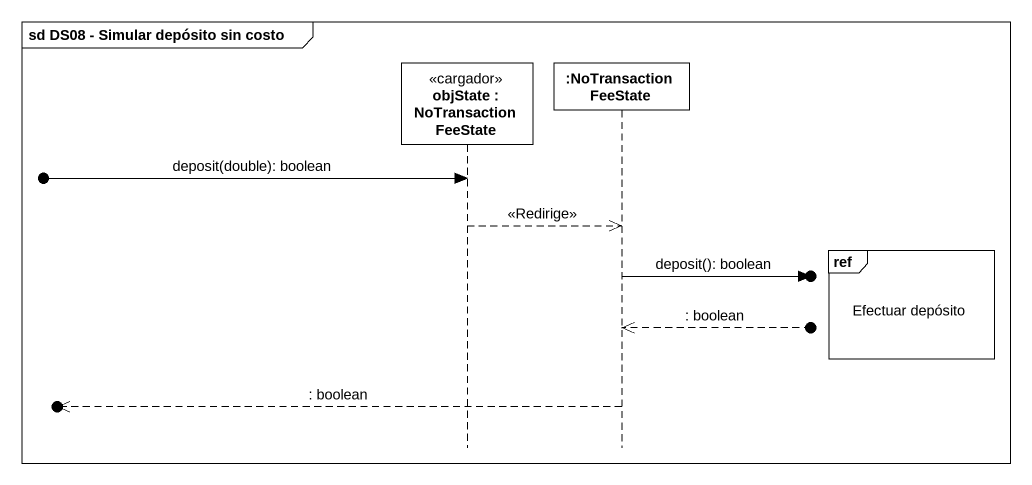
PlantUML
@startuml
mainframe sd DS08 - Simular depósito sin costo
hide footbox
participant "objState : NoTransactionFeeState" as objState <<cargador>>
participant ":NoTransactionFeeState" as NoTransactionFeeState

[o-> objState : deposit(double): boolean
objState -->> NoTransactionFeeState : <<Redirige>>
ref over NoTransactionFeeState : Efectuar depósito
NoTransactionFeeState ->o] : deposit(): boolean
NoTransactionFeeState <<--o] : : boolean
[o<<-- NoTransactionFeeState : : boolean
@enduml
